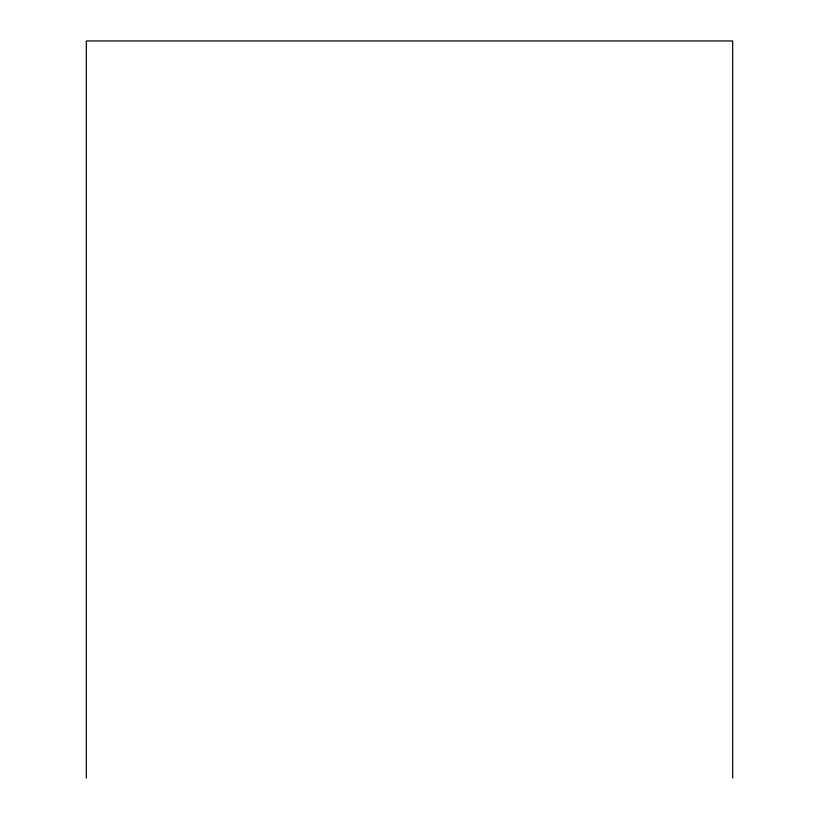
<?xml version="1.0" encoding="UTF-8"?>
<svg xmlns="http://www.w3.org/2000/svg" width="819" height="819" viewBox="0 0 819 819"><rect width="100%" height="100%" fill="white"/><g stroke="black" fill="none" stroke-linecap="round" stroke-linejoin="round"><path stroke-width="1.23" d="M732.677 778.05L732.677 40.95L86.323 40.95L86.323 778.05"/></g></svg>
